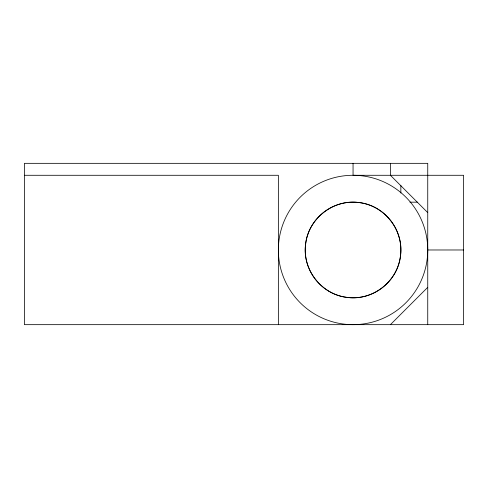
<?xml version="1.0" encoding="UTF-8"?>
<svg xmlns="http://www.w3.org/2000/svg" width="488" height="488" viewBox="0 0 488 488"><rect width="100%" height="100%" fill="white"/><g stroke="black" fill="none" stroke-linecap="round" stroke-linejoin="round"><path stroke-width="0.73" d="M390.4 324.666L427.744 287.322M24.4 175.284L278.361 175.284L278.361 324.666M409.926 202.172L417.49 202.172M427.744 249.978A74.695 74.695 0 0 0 315.705 185.287A74.695 74.695 0 0 0 315.705 314.662A74.695 74.695 0 0 0 427.744 249.978L463.6 249.978M427.744 212.628L390.4 175.284L390.4 163.334M427.744 324.666L427.744 163.334L24.4 163.334L24.4 324.666L463.6 324.666L463.6 175.284L353.056 175.284L353.056 163.334M400.855 185.416L400.855 193.034M305.445 246.989L305.445 252.961M305.659 243.738C301.791 268.998 321.409 294.569 346.815 297.369C372.076 301.236 397.647 281.619 400.447 256.212C404.314 230.952 384.696 205.381 359.29 202.581C334.03 198.714 308.459 218.331 305.659 243.738M329.15 291.373A47.806 47.806 0 0 0 400.855 249.978A47.806 47.806 0 0 0 329.15 208.577A47.806 47.806 0 0 0 329.15 291.373"/></g></svg>
